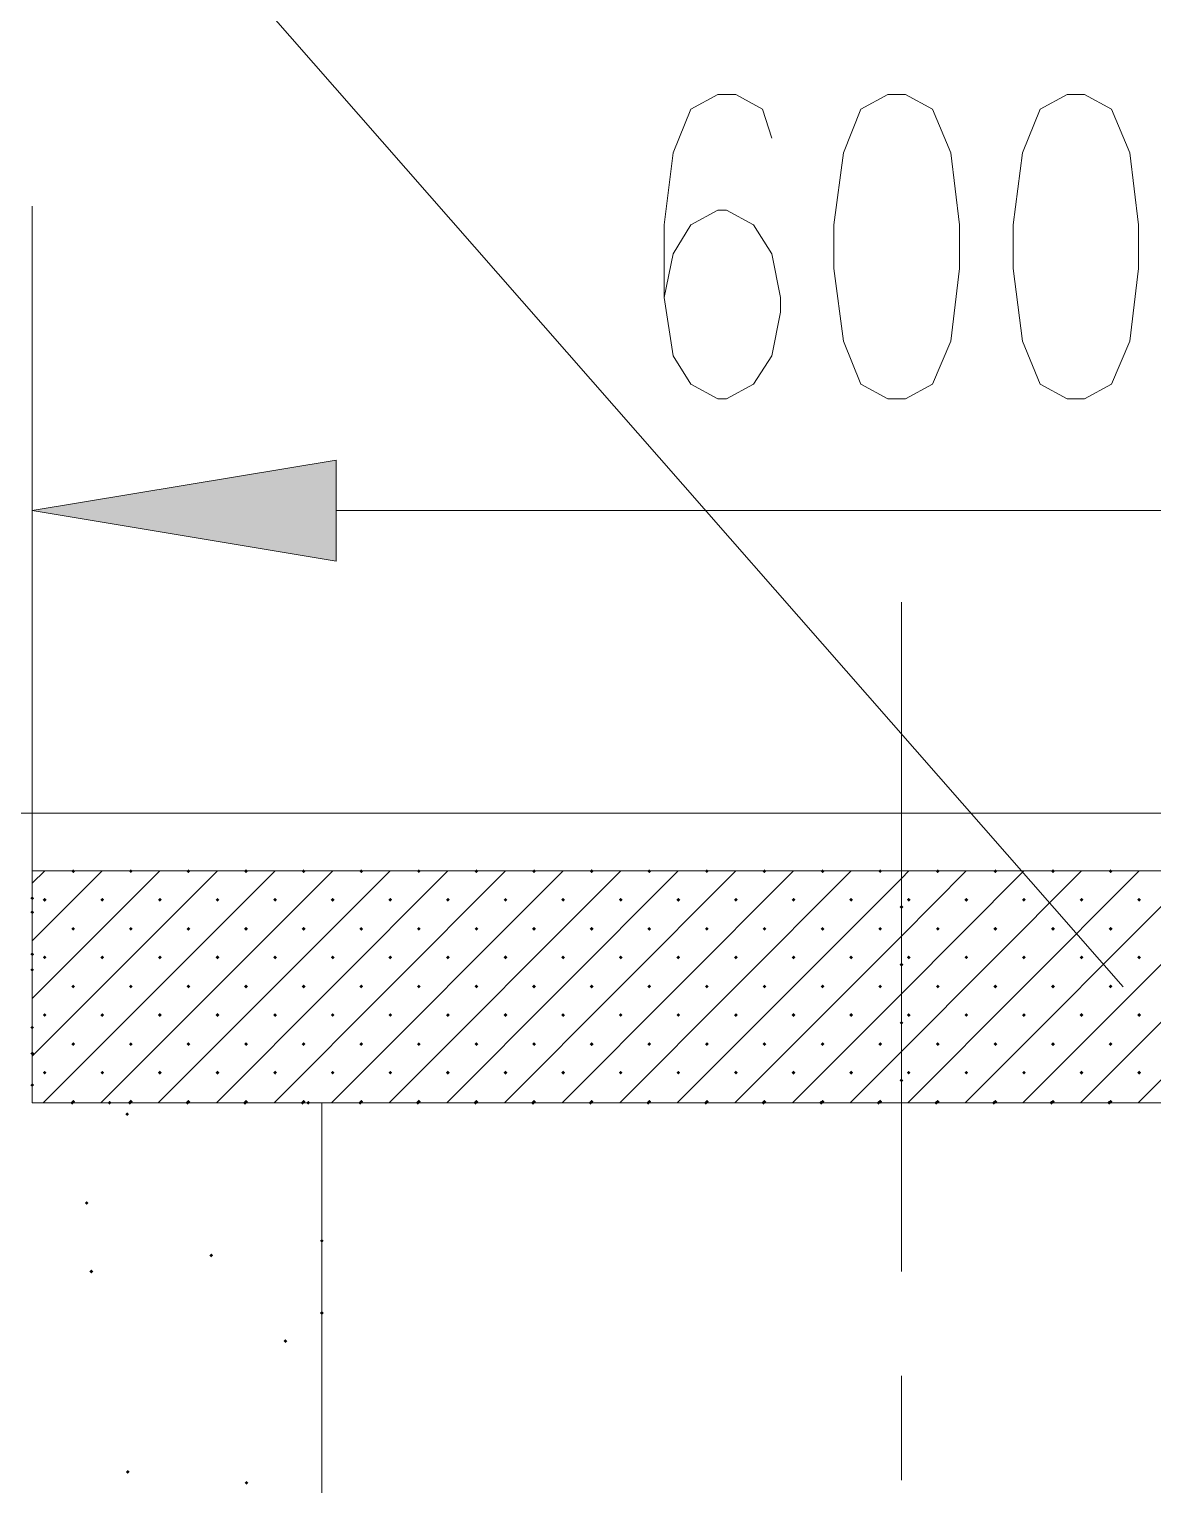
# Model space of a CAD drawing. Header units: millimetres. Extents: x 0 to 414, y 0 to 292.
# Drawn here: x 300.18 to 307.82, y 127.97 to 137.86 of the extents above; entities that cross this region are included whole.
import ezdxf

# ---------------------------------------------------------------- set-up
doc = ezdxf.new("R2010")
doc.units = ezdxf.units.MM

msp = doc.modelspace()

# ---------------------------------------------------------------- hatches: boundary and pattern name
h = msp.add_hatch(color=0)
h.dxf.hatch_style = 2
h.paths.add_polyline_path([(302.267056, 134.933972), (300.199778, 134.591778), (302.267056, 134.246056)])
h = msp.add_hatch(color=0)
h.dxf.hatch_style = 2
h.paths.add_polyline_path([(300.478472, 132.126919), (300.465419, 132.139972), (300.478472, 132.153025), (300.491525, 132.139972)])
h = msp.add_hatch(color=0)
h.dxf.hatch_style = 2
h.paths.add_polyline_path([(300.870056, 132.126919), (300.857003, 132.139972), (300.870056, 132.153025), (300.883108, 132.139972)])
h = msp.add_hatch(color=0)
h.dxf.hatch_style = 2
h.paths.add_polyline_path([(301.261639, 132.126919), (301.248586, 132.139972), (301.261639, 132.153025), (301.274692, 132.139972)])
h = msp.add_hatch(color=0)
h.dxf.hatch_style = 2
h.paths.add_polyline_path([(301.653222, 132.126919), (301.640169, 132.139972), (301.653222, 132.153025), (301.666275, 132.139972)])
h = msp.add_hatch(color=0)
h.dxf.hatch_style = 2
h.paths.add_polyline_path([(302.044806, 132.126919), (302.031753, 132.139972), (302.044806, 132.153025), (302.057858, 132.139972)])
h = msp.add_hatch(color=0)
h.dxf.hatch_style = 2
h.paths.add_polyline_path([(302.436389, 132.126919), (302.423336, 132.139972), (302.436389, 132.153025), (302.449442, 132.139972)])
h = msp.add_hatch(color=0)
h.dxf.hatch_style = 2
h.paths.add_polyline_path([(302.827972, 132.126919), (302.814919, 132.139972), (302.827972, 132.153025), (302.841025, 132.139972)])
h = msp.add_hatch(color=0)
h.dxf.hatch_style = 2
h.paths.add_polyline_path([(303.219556, 132.126919), (303.206503, 132.139972), (303.219556, 132.153025), (303.232608, 132.139972)])
h = msp.add_hatch(color=0)
h.dxf.hatch_style = 2
h.paths.add_polyline_path([(303.611139, 132.126919), (303.598086, 132.139972), (303.611139, 132.153025), (303.624192, 132.139972)])
h = msp.add_hatch(color=0)
h.dxf.hatch_style = 2
h.paths.add_polyline_path([(304.002722, 132.126919), (303.989669, 132.139972), (304.002722, 132.153025), (304.015775, 132.139972)])
h = msp.add_hatch(color=0)
h.dxf.hatch_style = 2
h.paths.add_polyline_path([(304.394306, 132.126919), (304.381253, 132.139972), (304.394306, 132.153025), (304.407358, 132.139972)])
h = msp.add_hatch(color=0)
h.dxf.hatch_style = 2
h.paths.add_polyline_path([(304.785889, 132.126919), (304.772836, 132.139972), (304.785889, 132.153025), (304.798942, 132.139972)])
h = msp.add_hatch(color=0)
h.dxf.hatch_style = 2
h.paths.add_polyline_path([(305.177472, 132.126919), (305.164419, 132.139972), (305.177472, 132.153025), (305.190525, 132.139972)])
h = msp.add_hatch(color=0)
h.dxf.hatch_style = 2
h.paths.add_polyline_path([(305.572583, 132.126919), (305.559531, 132.139972), (305.572583, 132.153025), (305.585636, 132.139972)])
h = msp.add_hatch(color=0)
h.dxf.hatch_style = 2
h.paths.add_polyline_path([(305.964167, 132.126919), (305.951114, 132.139972), (305.964167, 132.153025), (305.977219, 132.139972)])
h = msp.add_hatch(color=0)
h.dxf.hatch_style = 2
h.paths.add_polyline_path([(306.35575, 132.126919), (306.342697, 132.139972), (306.35575, 132.153025), (306.368803, 132.139972)])
h = msp.add_hatch(color=0)
h.dxf.hatch_style = 2
h.paths.add_polyline_path([(306.747333, 132.126919), (306.734281, 132.139972), (306.747333, 132.153025), (306.760386, 132.139972)])
h = msp.add_hatch(color=0)
h.dxf.hatch_style = 2
h.paths.add_polyline_path([(307.138917, 132.126919), (307.125864, 132.139972), (307.138917, 132.153025), (307.151969, 132.139972)])
h = msp.add_hatch(color=0)
h.dxf.hatch_style = 2
h.paths.add_polyline_path([(307.5305, 132.126919), (307.517447, 132.139972), (307.5305, 132.153025), (307.543553, 132.139972)])
h = msp.add_hatch(color=0)
h.dxf.hatch_style = 2
h.paths.add_polyline_path([(300.199778, 131.943475), (300.186725, 131.956528), (300.199778, 131.969581), (300.212831, 131.956528)])
h = msp.add_hatch(color=0)
h.dxf.hatch_style = 2
h.paths.add_polyline_path([(300.199778, 131.943475), (300.186725, 131.956528), (300.199778, 131.969581), (300.212831, 131.956528)])
h = msp.add_hatch(color=0)
h.dxf.hatch_style = 2
h.paths.add_polyline_path([(300.284444, 131.932892), (300.271392, 131.945944), (300.284444, 131.958997), (300.297497, 131.945944)])
h = msp.add_hatch(color=0)
h.dxf.hatch_style = 2
h.paths.add_polyline_path([(300.676028, 131.932892), (300.662975, 131.945944), (300.676028, 131.958997), (300.689081, 131.945944)])
h = msp.add_hatch(color=0)
h.dxf.hatch_style = 2
h.paths.add_polyline_path([(301.067611, 131.932892), (301.054558, 131.945944), (301.067611, 131.958997), (301.080664, 131.945944)])
h = msp.add_hatch(color=0)
h.dxf.hatch_style = 2
h.paths.add_polyline_path([(301.459194, 131.932892), (301.446142, 131.945944), (301.459194, 131.958997), (301.472247, 131.945944)])
h = msp.add_hatch(color=0)
h.dxf.hatch_style = 2
h.paths.add_polyline_path([(301.850778, 131.932892), (301.837725, 131.945944), (301.850778, 131.958997), (301.863831, 131.945944)])
h = msp.add_hatch(color=0)
h.dxf.hatch_style = 2
h.paths.add_polyline_path([(302.242361, 131.932892), (302.229308, 131.945944), (302.242361, 131.958997), (302.255414, 131.945944)])
h = msp.add_hatch(color=0)
h.dxf.hatch_style = 2
h.paths.add_polyline_path([(302.633944, 131.932892), (302.620892, 131.945944), (302.633944, 131.958997), (302.646997, 131.945944)])
h = msp.add_hatch(color=0)
h.dxf.hatch_style = 2
h.paths.add_polyline_path([(303.025528, 131.932892), (303.012475, 131.945944), (303.025528, 131.958997), (303.038581, 131.945944)])
h = msp.add_hatch(color=0)
h.dxf.hatch_style = 2
h.paths.add_polyline_path([(303.417111, 131.932892), (303.404058, 131.945944), (303.417111, 131.958997), (303.430164, 131.945944)])
h = msp.add_hatch(color=0)
h.dxf.hatch_style = 2
h.paths.add_polyline_path([(303.808694, 131.932892), (303.795642, 131.945944), (303.808694, 131.958997), (303.821747, 131.945944)])
h = msp.add_hatch(color=0)
h.dxf.hatch_style = 2
h.paths.add_polyline_path([(304.200278, 131.932892), (304.187225, 131.945944), (304.200278, 131.958997), (304.213331, 131.945944)])
h = msp.add_hatch(color=0)
h.dxf.hatch_style = 2
h.paths.add_polyline_path([(304.591861, 131.932892), (304.578808, 131.945944), (304.591861, 131.958997), (304.604914, 131.945944)])
h = msp.add_hatch(color=0)
h.dxf.hatch_style = 2
h.paths.add_polyline_path([(304.983444, 131.932892), (304.970392, 131.945944), (304.983444, 131.958997), (304.996497, 131.945944)])
h = msp.add_hatch(color=0)
h.dxf.hatch_style = 2
h.paths.add_polyline_path([(305.375028, 131.932892), (305.361975, 131.945944), (305.375028, 131.958997), (305.388081, 131.945944)])
h = msp.add_hatch(color=0)
h.dxf.hatch_style = 2
h.paths.add_polyline_path([(305.766611, 131.932892), (305.753558, 131.945944), (305.766611, 131.958997), (305.779664, 131.945944)])
h = msp.add_hatch(color=0)
h.dxf.hatch_style = 2
h.paths.add_polyline_path([(306.158194, 131.932892), (306.145142, 131.945944), (306.158194, 131.958997), (306.171247, 131.945944)])
h = msp.add_hatch(color=0)
h.dxf.hatch_style = 2
h.paths.add_polyline_path([(306.549778, 131.932892), (306.536725, 131.945944), (306.549778, 131.958997), (306.562831, 131.945944)])
h = msp.add_hatch(color=0)
h.dxf.hatch_style = 2
h.paths.add_polyline_path([(306.941361, 131.932892), (306.928308, 131.945944), (306.941361, 131.958997), (306.954414, 131.945944)])
h = msp.add_hatch(color=0)
h.dxf.hatch_style = 2
h.paths.add_polyline_path([(307.332944, 131.932892), (307.319892, 131.945944), (307.332944, 131.958997), (307.345997, 131.945944)])
h = msp.add_hatch(color=0)
h.dxf.hatch_style = 2
h.paths.add_polyline_path([(307.724528, 131.932892), (307.711475, 131.945944), (307.724528, 131.958997), (307.737581, 131.945944)])
h = msp.add_hatch(color=0)
h.dxf.hatch_style = 2
h.paths.add_polyline_path([(300.199778, 131.848225), (300.186725, 131.861278), (300.199778, 131.874331), (300.212831, 131.861278)])
h = msp.add_hatch(color=0)
h.dxf.hatch_style = 2
h.paths.add_polyline_path([(306.108806, 131.883503), (306.095753, 131.896556), (306.108806, 131.909608), (306.121858, 131.896556)])
h = msp.add_hatch(color=0)
h.dxf.hatch_style = 2
h.paths.add_polyline_path([(300.478472, 131.735336), (300.465419, 131.748389), (300.478472, 131.761442), (300.491525, 131.748389)])
h = msp.add_hatch(color=0)
h.dxf.hatch_style = 2
h.paths.add_polyline_path([(300.870056, 131.735336), (300.857003, 131.748389), (300.870056, 131.761442), (300.883108, 131.748389)])
h = msp.add_hatch(color=0)
h.dxf.hatch_style = 2
h.paths.add_polyline_path([(301.261639, 131.735336), (301.248586, 131.748389), (301.261639, 131.761442), (301.274692, 131.748389)])
h = msp.add_hatch(color=0)
h.dxf.hatch_style = 2
h.paths.add_polyline_path([(301.653222, 131.735336), (301.640169, 131.748389), (301.653222, 131.761442), (301.666275, 131.748389)])
h = msp.add_hatch(color=0)
h.dxf.hatch_style = 2
h.paths.add_polyline_path([(302.044806, 131.735336), (302.031753, 131.748389), (302.044806, 131.761442), (302.057858, 131.748389)])
h = msp.add_hatch(color=0)
h.dxf.hatch_style = 2
h.paths.add_polyline_path([(302.436389, 131.735336), (302.423336, 131.748389), (302.436389, 131.761442), (302.449442, 131.748389)])
h = msp.add_hatch(color=0)
h.dxf.hatch_style = 2
h.paths.add_polyline_path([(302.827972, 131.735336), (302.814919, 131.748389), (302.827972, 131.761442), (302.841025, 131.748389)])
h = msp.add_hatch(color=0)
h.dxf.hatch_style = 2
h.paths.add_polyline_path([(303.219556, 131.735336), (303.206503, 131.748389), (303.219556, 131.761442), (303.232608, 131.748389)])
h = msp.add_hatch(color=0)
h.dxf.hatch_style = 2
h.paths.add_polyline_path([(303.611139, 131.735336), (303.598086, 131.748389), (303.611139, 131.761442), (303.624192, 131.748389)])
h = msp.add_hatch(color=0)
h.dxf.hatch_style = 2
h.paths.add_polyline_path([(304.002722, 131.735336), (303.989669, 131.748389), (304.002722, 131.761442), (304.015775, 131.748389)])
h = msp.add_hatch(color=0)
h.dxf.hatch_style = 2
h.paths.add_polyline_path([(304.394306, 131.735336), (304.381253, 131.748389), (304.394306, 131.761442), (304.407358, 131.748389)])
h = msp.add_hatch(color=0)
h.dxf.hatch_style = 2
h.paths.add_polyline_path([(304.785889, 131.735336), (304.772836, 131.748389), (304.785889, 131.761442), (304.798942, 131.748389)])
h = msp.add_hatch(color=0)
h.dxf.hatch_style = 2
h.paths.add_polyline_path([(305.177472, 131.735336), (305.164419, 131.748389), (305.177472, 131.761442), (305.190525, 131.748389)])
h = msp.add_hatch(color=0)
h.dxf.hatch_style = 2
h.paths.add_polyline_path([(305.572583, 131.735336), (305.559531, 131.748389), (305.572583, 131.761442), (305.585636, 131.748389)])
h = msp.add_hatch(color=0)
h.dxf.hatch_style = 2
h.paths.add_polyline_path([(305.964167, 131.735336), (305.951114, 131.748389), (305.964167, 131.761442), (305.977219, 131.748389)])
h = msp.add_hatch(color=0)
h.dxf.hatch_style = 2
h.paths.add_polyline_path([(306.35575, 131.735336), (306.342697, 131.748389), (306.35575, 131.761442), (306.368803, 131.748389)])
h = msp.add_hatch(color=0)
h.dxf.hatch_style = 2
h.paths.add_polyline_path([(306.747333, 131.735336), (306.734281, 131.748389), (306.747333, 131.761442), (306.760386, 131.748389)])
h = msp.add_hatch(color=0)
h.dxf.hatch_style = 2
h.paths.add_polyline_path([(307.138917, 131.735336), (307.125864, 131.748389), (307.138917, 131.761442), (307.151969, 131.748389)])
h = msp.add_hatch(color=0)
h.dxf.hatch_style = 2
h.paths.add_polyline_path([(307.5305, 131.735336), (307.517447, 131.748389), (307.5305, 131.761442), (307.543553, 131.748389)])
h = msp.add_hatch(color=0)
h.dxf.hatch_style = 2
h.paths.add_polyline_path([(300.199778, 131.562475), (300.186725, 131.575528), (300.199778, 131.588581), (300.212831, 131.575528)])
h = msp.add_hatch(color=0)
h.dxf.hatch_style = 2
h.paths.add_polyline_path([(300.284444, 131.541308), (300.271392, 131.554361), (300.284444, 131.567414), (300.297497, 131.554361)])
h = msp.add_hatch(color=0)
h.dxf.hatch_style = 2
h.paths.add_polyline_path([(300.676028, 131.541308), (300.662975, 131.554361), (300.676028, 131.567414), (300.689081, 131.554361)])
h = msp.add_hatch(color=0)
h.dxf.hatch_style = 2
h.paths.add_polyline_path([(301.067611, 131.541308), (301.054558, 131.554361), (301.067611, 131.567414), (301.080664, 131.554361)])
h = msp.add_hatch(color=0)
h.dxf.hatch_style = 2
h.paths.add_polyline_path([(301.459194, 131.541308), (301.446142, 131.554361), (301.459194, 131.567414), (301.472247, 131.554361)])
h = msp.add_hatch(color=0)
h.dxf.hatch_style = 2
h.paths.add_polyline_path([(301.850778, 131.541308), (301.837725, 131.554361), (301.850778, 131.567414), (301.863831, 131.554361)])
h = msp.add_hatch(color=0)
h.dxf.hatch_style = 2
h.paths.add_polyline_path([(302.242361, 131.541308), (302.229308, 131.554361), (302.242361, 131.567414), (302.255414, 131.554361)])
h = msp.add_hatch(color=0)
h.dxf.hatch_style = 2
h.paths.add_polyline_path([(302.633944, 131.541308), (302.620892, 131.554361), (302.633944, 131.567414), (302.646997, 131.554361)])
h = msp.add_hatch(color=0)
h.dxf.hatch_style = 2
h.paths.add_polyline_path([(303.025528, 131.541308), (303.012475, 131.554361), (303.025528, 131.567414), (303.038581, 131.554361)])
h = msp.add_hatch(color=0)
h.dxf.hatch_style = 2
h.paths.add_polyline_path([(303.417111, 131.541308), (303.404058, 131.554361), (303.417111, 131.567414), (303.430164, 131.554361)])
h = msp.add_hatch(color=0)
h.dxf.hatch_style = 2
h.paths.add_polyline_path([(303.808694, 131.541308), (303.795642, 131.554361), (303.808694, 131.567414), (303.821747, 131.554361)])
h = msp.add_hatch(color=0)
h.dxf.hatch_style = 2
h.paths.add_polyline_path([(304.200278, 131.541308), (304.187225, 131.554361), (304.200278, 131.567414), (304.213331, 131.554361)])
h = msp.add_hatch(color=0)
h.dxf.hatch_style = 2
h.paths.add_polyline_path([(304.591861, 131.541308), (304.578808, 131.554361), (304.591861, 131.567414), (304.604914, 131.554361)])
h = msp.add_hatch(color=0)
h.dxf.hatch_style = 2
h.paths.add_polyline_path([(304.983444, 131.541308), (304.970392, 131.554361), (304.983444, 131.567414), (304.996497, 131.554361)])
h = msp.add_hatch(color=0)
h.dxf.hatch_style = 2
h.paths.add_polyline_path([(305.375028, 131.541308), (305.361975, 131.554361), (305.375028, 131.567414), (305.388081, 131.554361)])
h = msp.add_hatch(color=0)
h.dxf.hatch_style = 2
h.paths.add_polyline_path([(305.766611, 131.541308), (305.753558, 131.554361), (305.766611, 131.567414), (305.779664, 131.554361)])
h = msp.add_hatch(color=0)
h.dxf.hatch_style = 2
h.paths.add_polyline_path([(306.158194, 131.541308), (306.145142, 131.554361), (306.158194, 131.567414), (306.171247, 131.554361)])
h = msp.add_hatch(color=0)
h.dxf.hatch_style = 2
h.paths.add_polyline_path([(306.549778, 131.541308), (306.536725, 131.554361), (306.549778, 131.567414), (306.562831, 131.554361)])
h = msp.add_hatch(color=0)
h.dxf.hatch_style = 2
h.paths.add_polyline_path([(306.941361, 131.541308), (306.928308, 131.554361), (306.941361, 131.567414), (306.954414, 131.554361)])
h = msp.add_hatch(color=0)
h.dxf.hatch_style = 2
h.paths.add_polyline_path([(307.332944, 131.541308), (307.319892, 131.554361), (307.332944, 131.567414), (307.345997, 131.554361)])
h = msp.add_hatch(color=0)
h.dxf.hatch_style = 2
h.paths.add_polyline_path([(307.724528, 131.541308), (307.711475, 131.554361), (307.724528, 131.567414), (307.737581, 131.554361)])
h = msp.add_hatch(color=0)
h.dxf.hatch_style = 2
h.paths.add_polyline_path([(300.199778, 131.456642), (300.186725, 131.469694), (300.199778, 131.482747), (300.212831, 131.469694)])
h = msp.add_hatch(color=0)
h.dxf.hatch_style = 2
h.paths.add_polyline_path([(306.108806, 131.491919), (306.095753, 131.504972), (306.108806, 131.518025), (306.121858, 131.504972)])
h = msp.add_hatch(color=0)
h.dxf.hatch_style = 2
h.paths.add_polyline_path([(300.478472, 131.343753), (300.465419, 131.356806), (300.478472, 131.369858), (300.491525, 131.356806)])
h = msp.add_hatch(color=0)
h.dxf.hatch_style = 2
h.paths.add_polyline_path([(300.870056, 131.343753), (300.857003, 131.356806), (300.870056, 131.369858), (300.883108, 131.356806)])
h = msp.add_hatch(color=0)
h.dxf.hatch_style = 2
h.paths.add_polyline_path([(301.261639, 131.343753), (301.248586, 131.356806), (301.261639, 131.369858), (301.274692, 131.356806)])
h = msp.add_hatch(color=0)
h.dxf.hatch_style = 2
h.paths.add_polyline_path([(301.653222, 131.343753), (301.640169, 131.356806), (301.653222, 131.369858), (301.666275, 131.356806)])
h = msp.add_hatch(color=0)
h.dxf.hatch_style = 2
h.paths.add_polyline_path([(302.044806, 131.343753), (302.031753, 131.356806), (302.044806, 131.369858), (302.057858, 131.356806)])
h = msp.add_hatch(color=0)
h.dxf.hatch_style = 2
h.paths.add_polyline_path([(302.436389, 131.343753), (302.423336, 131.356806), (302.436389, 131.369858), (302.449442, 131.356806)])
h = msp.add_hatch(color=0)
h.dxf.hatch_style = 2
h.paths.add_polyline_path([(302.827972, 131.343753), (302.814919, 131.356806), (302.827972, 131.369858), (302.841025, 131.356806)])
h = msp.add_hatch(color=0)
h.dxf.hatch_style = 2
h.paths.add_polyline_path([(303.219556, 131.343753), (303.206503, 131.356806), (303.219556, 131.369858), (303.232608, 131.356806)])
h = msp.add_hatch(color=0)
h.dxf.hatch_style = 2
h.paths.add_polyline_path([(303.611139, 131.343753), (303.598086, 131.356806), (303.611139, 131.369858), (303.624192, 131.356806)])
h = msp.add_hatch(color=0)
h.dxf.hatch_style = 2
h.paths.add_polyline_path([(304.002722, 131.343753), (303.989669, 131.356806), (304.002722, 131.369858), (304.015775, 131.356806)])
h = msp.add_hatch(color=0)
h.dxf.hatch_style = 2
h.paths.add_polyline_path([(304.394306, 131.343753), (304.381253, 131.356806), (304.394306, 131.369858), (304.407358, 131.356806)])
h = msp.add_hatch(color=0)
h.dxf.hatch_style = 2
h.paths.add_polyline_path([(304.785889, 131.343753), (304.772836, 131.356806), (304.785889, 131.369858), (304.798942, 131.356806)])
h = msp.add_hatch(color=0)
h.dxf.hatch_style = 2
h.paths.add_polyline_path([(305.177472, 131.343753), (305.164419, 131.356806), (305.177472, 131.369858), (305.190525, 131.356806)])
h = msp.add_hatch(color=0)
h.dxf.hatch_style = 2
h.paths.add_polyline_path([(305.572583, 131.343753), (305.559531, 131.356806), (305.572583, 131.369858), (305.585636, 131.356806)])
h = msp.add_hatch(color=0)
h.dxf.hatch_style = 2
h.paths.add_polyline_path([(305.964167, 131.343753), (305.951114, 131.356806), (305.964167, 131.369858), (305.977219, 131.356806)])
h = msp.add_hatch(color=0)
h.dxf.hatch_style = 2
h.paths.add_polyline_path([(306.35575, 131.343753), (306.342697, 131.356806), (306.35575, 131.369858), (306.368803, 131.356806)])
h = msp.add_hatch(color=0)
h.dxf.hatch_style = 2
h.paths.add_polyline_path([(306.747333, 131.343753), (306.734281, 131.356806), (306.747333, 131.369858), (306.760386, 131.356806)])
h = msp.add_hatch(color=0)
h.dxf.hatch_style = 2
h.paths.add_polyline_path([(307.138917, 131.343753), (307.125864, 131.356806), (307.138917, 131.369858), (307.151969, 131.356806)])
h = msp.add_hatch(color=0)
h.dxf.hatch_style = 2
h.paths.add_polyline_path([(307.5305, 131.343753), (307.517447, 131.356806), (307.5305, 131.369858), (307.543553, 131.356806)])
h = msp.add_hatch(color=0)
h.dxf.hatch_style = 2
h.paths.add_polyline_path([(300.284444, 131.149725), (300.271392, 131.162778), (300.284444, 131.175831), (300.297497, 131.162778)])
h = msp.add_hatch(color=0)
h.dxf.hatch_style = 2
h.paths.add_polyline_path([(300.676028, 131.149725), (300.662975, 131.162778), (300.676028, 131.175831), (300.689081, 131.162778)])
h = msp.add_hatch(color=0)
h.dxf.hatch_style = 2
h.paths.add_polyline_path([(301.067611, 131.149725), (301.054558, 131.162778), (301.067611, 131.175831), (301.080664, 131.162778)])
h = msp.add_hatch(color=0)
h.dxf.hatch_style = 2
h.paths.add_polyline_path([(301.459194, 131.149725), (301.446142, 131.162778), (301.459194, 131.175831), (301.472247, 131.162778)])
h = msp.add_hatch(color=0)
h.dxf.hatch_style = 2
h.paths.add_polyline_path([(301.850778, 131.149725), (301.837725, 131.162778), (301.850778, 131.175831), (301.863831, 131.162778)])
h = msp.add_hatch(color=0)
h.dxf.hatch_style = 2
h.paths.add_polyline_path([(302.242361, 131.149725), (302.229308, 131.162778), (302.242361, 131.175831), (302.255414, 131.162778)])
h = msp.add_hatch(color=0)
h.dxf.hatch_style = 2
h.paths.add_polyline_path([(302.633944, 131.149725), (302.620892, 131.162778), (302.633944, 131.175831), (302.646997, 131.162778)])
h = msp.add_hatch(color=0)
h.dxf.hatch_style = 2
h.paths.add_polyline_path([(303.025528, 131.149725), (303.012475, 131.162778), (303.025528, 131.175831), (303.038581, 131.162778)])
h = msp.add_hatch(color=0)
h.dxf.hatch_style = 2
h.paths.add_polyline_path([(303.417111, 131.149725), (303.404058, 131.162778), (303.417111, 131.175831), (303.430164, 131.162778)])
h = msp.add_hatch(color=0)
h.dxf.hatch_style = 2
h.paths.add_polyline_path([(303.808694, 131.149725), (303.795642, 131.162778), (303.808694, 131.175831), (303.821747, 131.162778)])
h = msp.add_hatch(color=0)
h.dxf.hatch_style = 2
h.paths.add_polyline_path([(304.200278, 131.149725), (304.187225, 131.162778), (304.200278, 131.175831), (304.213331, 131.162778)])
h = msp.add_hatch(color=0)
h.dxf.hatch_style = 2
h.paths.add_polyline_path([(304.591861, 131.149725), (304.578808, 131.162778), (304.591861, 131.175831), (304.604914, 131.162778)])
h = msp.add_hatch(color=0)
h.dxf.hatch_style = 2
h.paths.add_polyline_path([(304.983444, 131.149725), (304.970392, 131.162778), (304.983444, 131.175831), (304.996497, 131.162778)])
h = msp.add_hatch(color=0)
h.dxf.hatch_style = 2
h.paths.add_polyline_path([(305.375028, 131.149725), (305.361975, 131.162778), (305.375028, 131.175831), (305.388081, 131.162778)])
h = msp.add_hatch(color=0)
h.dxf.hatch_style = 2
h.paths.add_polyline_path([(305.766611, 131.149725), (305.753558, 131.162778), (305.766611, 131.175831), (305.779664, 131.162778)])
h = msp.add_hatch(color=0)
h.dxf.hatch_style = 2
h.paths.add_polyline_path([(306.158194, 131.149725), (306.145142, 131.162778), (306.158194, 131.175831), (306.171247, 131.162778)])
h = msp.add_hatch(color=0)
h.dxf.hatch_style = 2
h.paths.add_polyline_path([(306.549778, 131.149725), (306.536725, 131.162778), (306.549778, 131.175831), (306.562831, 131.162778)])
h = msp.add_hatch(color=0)
h.dxf.hatch_style = 2
h.paths.add_polyline_path([(306.941361, 131.149725), (306.928308, 131.162778), (306.941361, 131.175831), (306.954414, 131.162778)])
h = msp.add_hatch(color=0)
h.dxf.hatch_style = 2
h.paths.add_polyline_path([(307.332944, 131.149725), (307.319892, 131.162778), (307.332944, 131.175831), (307.345997, 131.162778)])
h = msp.add_hatch(color=0)
h.dxf.hatch_style = 2
h.paths.add_polyline_path([(307.724528, 131.149725), (307.711475, 131.162778), (307.724528, 131.175831), (307.737581, 131.162778)])
h = msp.add_hatch(color=0)
h.dxf.hatch_style = 2
h.paths.add_polyline_path([(300.199778, 131.065058), (300.186725, 131.078111), (300.199778, 131.091164), (300.212831, 131.078111)])
h = msp.add_hatch(color=0)
h.dxf.hatch_style = 2
h.paths.add_polyline_path([(306.108806, 131.096808), (306.095753, 131.109861), (306.108806, 131.122914), (306.121858, 131.109861)])
h = msp.add_hatch(color=0)
h.dxf.hatch_style = 2
h.paths.add_polyline_path([(300.478472, 130.952169), (300.465419, 130.965222), (300.478472, 130.978275), (300.491525, 130.965222)])
h = msp.add_hatch(color=0)
h.dxf.hatch_style = 2
h.paths.add_polyline_path([(300.870056, 130.952169), (300.857003, 130.965222), (300.870056, 130.978275), (300.883108, 130.965222)])
h = msp.add_hatch(color=0)
h.dxf.hatch_style = 2
h.paths.add_polyline_path([(301.261639, 130.952169), (301.248586, 130.965222), (301.261639, 130.978275), (301.274692, 130.965222)])
h = msp.add_hatch(color=0)
h.dxf.hatch_style = 2
h.paths.add_polyline_path([(301.653222, 130.952169), (301.640169, 130.965222), (301.653222, 130.978275), (301.666275, 130.965222)])
h = msp.add_hatch(color=0)
h.dxf.hatch_style = 2
h.paths.add_polyline_path([(302.044806, 130.952169), (302.031753, 130.965222), (302.044806, 130.978275), (302.057858, 130.965222)])
h = msp.add_hatch(color=0)
h.dxf.hatch_style = 2
h.paths.add_polyline_path([(302.436389, 130.952169), (302.423336, 130.965222), (302.436389, 130.978275), (302.449442, 130.965222)])
h = msp.add_hatch(color=0)
h.dxf.hatch_style = 2
h.paths.add_polyline_path([(302.827972, 130.952169), (302.814919, 130.965222), (302.827972, 130.978275), (302.841025, 130.965222)])
h = msp.add_hatch(color=0)
h.dxf.hatch_style = 2
h.paths.add_polyline_path([(303.219556, 130.952169), (303.206503, 130.965222), (303.219556, 130.978275), (303.232608, 130.965222)])
h = msp.add_hatch(color=0)
h.dxf.hatch_style = 2
h.paths.add_polyline_path([(303.611139, 130.952169), (303.598086, 130.965222), (303.611139, 130.978275), (303.624192, 130.965222)])
h = msp.add_hatch(color=0)
h.dxf.hatch_style = 2
h.paths.add_polyline_path([(304.002722, 130.952169), (303.989669, 130.965222), (304.002722, 130.978275), (304.015775, 130.965222)])
h = msp.add_hatch(color=0)
h.dxf.hatch_style = 2
h.paths.add_polyline_path([(304.394306, 130.952169), (304.381253, 130.965222), (304.394306, 130.978275), (304.407358, 130.965222)])
h = msp.add_hatch(color=0)
h.dxf.hatch_style = 2
h.paths.add_polyline_path([(304.785889, 130.952169), (304.772836, 130.965222), (304.785889, 130.978275), (304.798942, 130.965222)])
h = msp.add_hatch(color=0)
h.dxf.hatch_style = 2
h.paths.add_polyline_path([(305.177472, 130.952169), (305.164419, 130.965222), (305.177472, 130.978275), (305.190525, 130.965222)])
h = msp.add_hatch(color=0)
h.dxf.hatch_style = 2
h.paths.add_polyline_path([(305.572583, 130.952169), (305.559531, 130.965222), (305.572583, 130.978275), (305.585636, 130.965222)])
h = msp.add_hatch(color=0)
h.dxf.hatch_style = 2
h.paths.add_polyline_path([(305.964167, 130.952169), (305.951114, 130.965222), (305.964167, 130.978275), (305.977219, 130.965222)])
h = msp.add_hatch(color=0)
h.dxf.hatch_style = 2
h.paths.add_polyline_path([(306.35575, 130.952169), (306.342697, 130.965222), (306.35575, 130.978275), (306.368803, 130.965222)])
h = msp.add_hatch(color=0)
h.dxf.hatch_style = 2
h.paths.add_polyline_path([(306.747333, 130.952169), (306.734281, 130.965222), (306.747333, 130.978275), (306.760386, 130.965222)])
h = msp.add_hatch(color=0)
h.dxf.hatch_style = 2
h.paths.add_polyline_path([(307.138917, 130.952169), (307.125864, 130.965222), (307.138917, 130.978275), (307.151969, 130.965222)])
h = msp.add_hatch(color=0)
h.dxf.hatch_style = 2
h.paths.add_polyline_path([(307.5305, 130.952169), (307.517447, 130.965222), (307.5305, 130.978275), (307.543553, 130.965222)])
h = msp.add_hatch(color=0)
h.dxf.hatch_style = 2
h.paths.add_polyline_path([(300.199778, 130.888669), (300.186725, 130.901722), (300.199778, 130.914775), (300.212831, 130.901722)])
h = msp.add_hatch(color=0)
h.dxf.hatch_style = 2
h.paths.add_polyline_path([(300.284444, 130.758142), (300.271392, 130.771194), (300.284444, 130.784247), (300.297497, 130.771194)])
h = msp.add_hatch(color=0)
h.dxf.hatch_style = 2
h.paths.add_polyline_path([(300.676028, 130.758142), (300.662975, 130.771194), (300.676028, 130.784247), (300.689081, 130.771194)])
h = msp.add_hatch(color=0)
h.dxf.hatch_style = 2
h.paths.add_polyline_path([(301.067611, 130.758142), (301.054558, 130.771194), (301.067611, 130.784247), (301.080664, 130.771194)])
h = msp.add_hatch(color=0)
h.dxf.hatch_style = 2
h.paths.add_polyline_path([(301.459194, 130.758142), (301.446142, 130.771194), (301.459194, 130.784247), (301.472247, 130.771194)])
h = msp.add_hatch(color=0)
h.dxf.hatch_style = 2
h.paths.add_polyline_path([(301.850778, 130.758142), (301.837725, 130.771194), (301.850778, 130.784247), (301.863831, 130.771194)])
h = msp.add_hatch(color=0)
h.dxf.hatch_style = 2
h.paths.add_polyline_path([(302.242361, 130.758142), (302.229308, 130.771194), (302.242361, 130.784247), (302.255414, 130.771194)])
h = msp.add_hatch(color=0)
h.dxf.hatch_style = 2
h.paths.add_polyline_path([(302.633944, 130.758142), (302.620892, 130.771194), (302.633944, 130.784247), (302.646997, 130.771194)])
h = msp.add_hatch(color=0)
h.dxf.hatch_style = 2
h.paths.add_polyline_path([(303.025528, 130.758142), (303.012475, 130.771194), (303.025528, 130.784247), (303.038581, 130.771194)])
h = msp.add_hatch(color=0)
h.dxf.hatch_style = 2
h.paths.add_polyline_path([(303.417111, 130.758142), (303.404058, 130.771194), (303.417111, 130.784247), (303.430164, 130.771194)])
h = msp.add_hatch(color=0)
h.dxf.hatch_style = 2
h.paths.add_polyline_path([(303.808694, 130.758142), (303.795642, 130.771194), (303.808694, 130.784247), (303.821747, 130.771194)])
h = msp.add_hatch(color=0)
h.dxf.hatch_style = 2
h.paths.add_polyline_path([(304.200278, 130.758142), (304.187225, 130.771194), (304.200278, 130.784247), (304.213331, 130.771194)])
h = msp.add_hatch(color=0)
h.dxf.hatch_style = 2
h.paths.add_polyline_path([(304.591861, 130.758142), (304.578808, 130.771194), (304.591861, 130.784247), (304.604914, 130.771194)])
h = msp.add_hatch(color=0)
h.dxf.hatch_style = 2
h.paths.add_polyline_path([(304.983444, 130.758142), (304.970392, 130.771194), (304.983444, 130.784247), (304.996497, 130.771194)])
h = msp.add_hatch(color=0)
h.dxf.hatch_style = 2
h.paths.add_polyline_path([(305.375028, 130.758142), (305.361975, 130.771194), (305.375028, 130.784247), (305.388081, 130.771194)])
h = msp.add_hatch(color=0)
h.dxf.hatch_style = 2
h.paths.add_polyline_path([(305.766611, 130.758142), (305.753558, 130.771194), (305.766611, 130.784247), (305.779664, 130.771194)])
h = msp.add_hatch(color=0)
h.dxf.hatch_style = 2
h.paths.add_polyline_path([(306.158194, 130.758142), (306.145142, 130.771194), (306.158194, 130.784247), (306.171247, 130.771194)])
h = msp.add_hatch(color=0)
h.dxf.hatch_style = 2
h.paths.add_polyline_path([(306.549778, 130.758142), (306.536725, 130.771194), (306.549778, 130.784247), (306.562831, 130.771194)])
h = msp.add_hatch(color=0)
h.dxf.hatch_style = 2
h.paths.add_polyline_path([(306.941361, 130.758142), (306.928308, 130.771194), (306.941361, 130.784247), (306.954414, 130.771194)])
h = msp.add_hatch(color=0)
h.dxf.hatch_style = 2
h.paths.add_polyline_path([(307.332944, 130.758142), (307.319892, 130.771194), (307.332944, 130.784247), (307.345997, 130.771194)])
h = msp.add_hatch(color=0)
h.dxf.hatch_style = 2
h.paths.add_polyline_path([(307.724528, 130.758142), (307.711475, 130.771194), (307.724528, 130.784247), (307.737581, 130.771194)])
h = msp.add_hatch(color=0)
h.dxf.hatch_style = 2
h.paths.add_polyline_path([(300.199778, 130.673475), (300.186725, 130.686528), (300.199778, 130.699581), (300.212831, 130.686528)])
h = msp.add_hatch(color=0)
h.dxf.hatch_style = 2
h.paths.add_polyline_path([(306.108806, 130.705225), (306.095753, 130.718278), (306.108806, 130.731331), (306.121858, 130.718278)])
h = msp.add_hatch(color=0)
h.dxf.hatch_style = 2
h.paths.add_polyline_path([(300.471417, 130.553531), (300.458364, 130.566583), (300.471417, 130.579636), (300.484469, 130.566583)])
h = msp.add_hatch(color=0)
h.dxf.hatch_style = 2
h.paths.add_polyline_path([(300.478472, 130.560586), (300.465419, 130.573639), (300.478472, 130.586692), (300.491525, 130.573639)])
h = msp.add_hatch(color=0)
h.dxf.hatch_style = 2
h.paths.add_polyline_path([(300.725417, 130.553531), (300.712364, 130.566583), (300.725417, 130.579636), (300.738469, 130.566583)])
h = msp.add_hatch(color=0)
h.dxf.hatch_style = 2
h.paths.add_polyline_path([(300.725417, 130.553531), (300.712364, 130.566583), (300.725417, 130.579636), (300.738469, 130.566583)])
h = msp.add_hatch(color=0)
h.dxf.hatch_style = 2
h.paths.add_polyline_path([(300.863, 130.553531), (300.849947, 130.566583), (300.863, 130.579636), (300.876053, 130.566583)])
h = msp.add_hatch(color=0)
h.dxf.hatch_style = 2
h.paths.add_polyline_path([(300.870056, 130.560586), (300.857003, 130.573639), (300.870056, 130.586692), (300.883108, 130.573639)])
h = msp.add_hatch(color=0)
h.dxf.hatch_style = 2
h.paths.add_polyline_path([(301.254583, 130.553531), (301.241531, 130.566583), (301.254583, 130.579636), (301.267636, 130.566583)])
h = msp.add_hatch(color=0)
h.dxf.hatch_style = 2
h.paths.add_polyline_path([(301.261639, 130.560586), (301.248586, 130.573639), (301.261639, 130.586692), (301.274692, 130.573639)])
h = msp.add_hatch(color=0)
h.dxf.hatch_style = 2
h.paths.add_polyline_path([(301.646167, 130.553531), (301.633114, 130.566583), (301.646167, 130.579636), (301.659219, 130.566583)])
h = msp.add_hatch(color=0)
h.dxf.hatch_style = 2
h.paths.add_polyline_path([(301.653222, 130.560586), (301.640169, 130.573639), (301.653222, 130.586692), (301.666275, 130.573639)])
h = msp.add_hatch(color=0)
h.dxf.hatch_style = 2
h.paths.add_polyline_path([(302.03775, 130.553531), (302.024697, 130.566583), (302.03775, 130.579636), (302.050803, 130.566583)])
h = msp.add_hatch(color=0)
h.dxf.hatch_style = 2
h.paths.add_polyline_path([(302.044806, 130.560586), (302.031753, 130.573639), (302.044806, 130.586692), (302.057858, 130.573639)])
h = msp.add_hatch(color=0)
h.dxf.hatch_style = 2
h.paths.add_polyline_path([(302.076556, 130.553531), (302.063503, 130.566583), (302.076556, 130.579636), (302.089608, 130.566583)])
h = msp.add_hatch(color=0)
h.dxf.hatch_style = 2
h.paths.add_polyline_path([(302.076556, 130.553531), (302.063503, 130.566583), (302.076556, 130.579636), (302.089608, 130.566583)])
h = msp.add_hatch(color=0)
h.dxf.hatch_style = 2
h.paths.add_polyline_path([(302.076556, 130.553531), (302.063503, 130.566583), (302.076556, 130.579636), (302.089608, 130.566583)])
h = msp.add_hatch(color=0)
h.dxf.hatch_style = 2
h.paths.add_polyline_path([(302.429333, 130.553531), (302.416281, 130.566583), (302.429333, 130.579636), (302.442386, 130.566583)])
h = msp.add_hatch(color=0)
h.dxf.hatch_style = 2
h.paths.add_polyline_path([(302.436389, 130.560586), (302.423336, 130.573639), (302.436389, 130.586692), (302.449442, 130.573639)])
h = msp.add_hatch(color=0)
h.dxf.hatch_style = 2
h.paths.add_polyline_path([(302.820917, 130.553531), (302.807864, 130.566583), (302.820917, 130.579636), (302.833969, 130.566583)])
h = msp.add_hatch(color=0)
h.dxf.hatch_style = 2
h.paths.add_polyline_path([(302.827972, 130.560586), (302.814919, 130.573639), (302.827972, 130.586692), (302.841025, 130.573639)])
h = msp.add_hatch(color=0)
h.dxf.hatch_style = 2
h.paths.add_polyline_path([(303.2125, 130.553531), (303.199447, 130.566583), (303.2125, 130.579636), (303.225553, 130.566583)])
h = msp.add_hatch(color=0)
h.dxf.hatch_style = 2
h.paths.add_polyline_path([(303.219556, 130.560586), (303.206503, 130.573639), (303.219556, 130.586692), (303.232608, 130.573639)])
h = msp.add_hatch(color=0)
h.dxf.hatch_style = 2
h.paths.add_polyline_path([(303.604083, 130.553531), (303.591031, 130.566583), (303.604083, 130.579636), (303.617136, 130.566583)])
h = msp.add_hatch(color=0)
h.dxf.hatch_style = 2
h.paths.add_polyline_path([(303.611139, 130.560586), (303.598086, 130.573639), (303.611139, 130.586692), (303.624192, 130.573639)])
h = msp.add_hatch(color=0)
h.dxf.hatch_style = 2
h.paths.add_polyline_path([(303.995667, 130.553531), (303.982614, 130.566583), (303.995667, 130.579636), (304.008719, 130.566583)])
h = msp.add_hatch(color=0)
h.dxf.hatch_style = 2
h.paths.add_polyline_path([(304.002722, 130.560586), (303.989669, 130.573639), (304.002722, 130.586692), (304.015775, 130.573639)])
h = msp.add_hatch(color=0)
h.dxf.hatch_style = 2
h.paths.add_polyline_path([(304.38725, 130.553531), (304.374197, 130.566583), (304.38725, 130.579636), (304.400303, 130.566583)])
h = msp.add_hatch(color=0)
h.dxf.hatch_style = 2
h.paths.add_polyline_path([(304.394306, 130.560586), (304.381253, 130.573639), (304.394306, 130.586692), (304.407358, 130.573639)])
h = msp.add_hatch(color=0)
h.dxf.hatch_style = 2
h.paths.add_polyline_path([(304.778833, 130.553531), (304.765781, 130.566583), (304.778833, 130.579636), (304.791886, 130.566583)])
h = msp.add_hatch(color=0)
h.dxf.hatch_style = 2
h.paths.add_polyline_path([(304.785889, 130.560586), (304.772836, 130.573639), (304.785889, 130.586692), (304.798942, 130.573639)])
h = msp.add_hatch(color=0)
h.dxf.hatch_style = 2
h.paths.add_polyline_path([(305.170417, 130.553531), (305.157364, 130.566583), (305.170417, 130.579636), (305.183469, 130.566583)])
h = msp.add_hatch(color=0)
h.dxf.hatch_style = 2
h.paths.add_polyline_path([(305.177472, 130.560586), (305.164419, 130.573639), (305.177472, 130.586692), (305.190525, 130.573639)])
h = msp.add_hatch(color=0)
h.dxf.hatch_style = 2
h.paths.add_polyline_path([(305.562, 130.553531), (305.548947, 130.566583), (305.562, 130.579636), (305.575053, 130.566583)])
h = msp.add_hatch(color=0)
h.dxf.hatch_style = 2
h.paths.add_polyline_path([(305.572583, 130.560586), (305.559531, 130.573639), (305.572583, 130.586692), (305.585636, 130.573639)])
h = msp.add_hatch(color=0)
h.dxf.hatch_style = 2
h.paths.add_polyline_path([(305.953583, 130.553531), (305.940531, 130.566583), (305.953583, 130.579636), (305.966636, 130.566583)])
h = msp.add_hatch(color=0)
h.dxf.hatch_style = 2
h.paths.add_polyline_path([(305.964167, 130.560586), (305.951114, 130.573639), (305.964167, 130.586692), (305.977219, 130.573639)])
h = msp.add_hatch(color=0)
h.dxf.hatch_style = 2
h.paths.add_polyline_path([(306.345167, 130.553531), (306.332114, 130.566583), (306.345167, 130.579636), (306.358219, 130.566583)])
h = msp.add_hatch(color=0)
h.dxf.hatch_style = 2
h.paths.add_polyline_path([(306.35575, 130.560586), (306.342697, 130.573639), (306.35575, 130.586692), (306.368803, 130.573639)])
h = msp.add_hatch(color=0)
h.dxf.hatch_style = 2
h.paths.add_polyline_path([(306.73675, 130.553531), (306.723697, 130.566583), (306.73675, 130.579636), (306.749803, 130.566583)])
h = msp.add_hatch(color=0)
h.dxf.hatch_style = 2
h.paths.add_polyline_path([(306.747333, 130.560586), (306.734281, 130.573639), (306.747333, 130.586692), (306.760386, 130.573639)])
h = msp.add_hatch(color=0)
h.dxf.hatch_style = 2
h.paths.add_polyline_path([(307.128333, 130.553531), (307.115281, 130.566583), (307.128333, 130.579636), (307.141386, 130.566583)])
h = msp.add_hatch(color=0)
h.dxf.hatch_style = 2
h.paths.add_polyline_path([(307.138917, 130.560586), (307.125864, 130.573639), (307.138917, 130.586692), (307.151969, 130.573639)])
h = msp.add_hatch(color=0)
h.dxf.hatch_style = 2
h.paths.add_polyline_path([(307.519917, 130.553531), (307.506864, 130.566583), (307.519917, 130.579636), (307.532969, 130.566583)])
h = msp.add_hatch(color=0)
h.dxf.hatch_style = 2
h.paths.add_polyline_path([(307.5305, 130.560586), (307.517447, 130.573639), (307.5305, 130.586692), (307.543553, 130.573639)])
h = msp.add_hatch(color=0)
h.dxf.hatch_style = 2
h.paths.add_polyline_path([(300.845361, 130.475919), (300.832308, 130.488972), (300.845361, 130.502025), (300.858414, 130.488972)])
h = msp.add_hatch(color=0)
h.dxf.hatch_style = 2
h.paths.add_polyline_path([(300.570194, 129.872669), (300.557142, 129.885722), (300.570194, 129.898775), (300.583247, 129.885722)])
h = msp.add_hatch(color=0)
h.dxf.hatch_style = 2
h.paths.add_polyline_path([(302.168278, 129.615142), (302.155225, 129.628194), (302.168278, 129.641247), (302.181331, 129.628194)])
h = msp.add_hatch(color=0)
h.dxf.hatch_style = 2
h.paths.add_polyline_path([(301.416861, 129.516364), (301.403808, 129.529417), (301.416861, 129.542469), (301.429914, 129.529417)])
h = msp.add_hatch(color=0)
h.dxf.hatch_style = 2
h.paths.add_polyline_path([(300.601944, 129.407003), (300.588892, 129.420056), (300.601944, 129.433108), (300.614997, 129.420056)])
h = msp.add_hatch(color=0)
h.dxf.hatch_style = 2
h.paths.add_polyline_path([(302.168278, 129.124781), (302.155225, 129.137833), (302.168278, 129.150886), (302.181331, 129.137833)])
h = msp.add_hatch(color=0)
h.dxf.hatch_style = 2
h.paths.add_polyline_path([(302.168278, 129.124781), (302.155225, 129.137833), (302.168278, 129.150886), (302.181331, 129.137833)])
h = msp.add_hatch(color=0)
h.dxf.hatch_style = 2
h.paths.add_polyline_path([(301.921333, 128.934281), (301.908281, 128.947333), (301.921333, 128.960386), (301.934386, 128.947333)])
h = msp.add_hatch(color=0)
h.dxf.hatch_style = 2
h.paths.add_polyline_path([(300.848889, 128.045281), (300.835836, 128.058333), (300.848889, 128.071386), (300.861942, 128.058333)])
h = msp.add_hatch(color=0)
h.dxf.hatch_style = 2
h.paths.add_polyline_path([(301.65675, 127.971197), (301.643697, 127.98425), (301.65675, 127.997303), (301.669803, 127.98425)])

# ---------------------------------------------------------------- linework, layer by layer
at = {"color": 0, "lineweight": 0}
for points in [[(294.707028, 146.074694), (307.615167, 131.353278)], [(305.226861, 137.121194), (305.163361, 137.31875), (304.983444, 137.417528), (304.859972, 137.417528), (304.676528, 137.31875), (304.556583, 137.022417), (304.496611, 136.532056), (304.496611, 136.038167), (304.556583, 135.643056), (304.676528, 135.449028), (304.859972, 135.35025), (304.919944, 135.35025), (305.103389, 135.449028), (305.226861, 135.643056), (305.286833, 135.939389), (305.286833, 136.038167), (305.226861, 136.3345), (305.103389, 136.532056), (304.919944, 136.630833), (304.859972, 136.630833), (304.676528, 136.532056), (304.556583, 136.3345), (304.496611, 136.038167)], [(300.199778, 132.535083), (300.199778, 136.659056)], [(302.267056, 134.591778), (309.947028, 134.591778)], [(306.108806, 133.967361), (306.108806, 129.420056)], [(293.97325, 132.535083), (318.240833, 132.535083)], [(300.199778, 132.535083), (300.199778, 130.566583)], [(300.199778, 132.058833), (300.284444, 132.1435)], [(300.199778, 131.66725), (300.676028, 132.1435)], [(300.199778, 131.275667), (301.067611, 132.1435)], [(300.199778, 130.884083), (301.459194, 132.1435)], [(300.199778, 132.1435), (312.017833, 132.1435)], [(300.273861, 130.566583), (301.850778, 132.1435)], [(300.665444, 130.566583), (302.242361, 132.1435)], [(301.057028, 130.566583), (302.633944, 132.1435)], [(301.452139, 130.566583), (303.025528, 132.1435)], [(301.843722, 130.566583), (303.417111, 132.1435)], [(302.235306, 130.566583), (303.808694, 132.1435)], [(302.626889, 130.566583), (304.200278, 132.1435)], [(303.018472, 130.566583), (304.591861, 132.1435)], [(303.410056, 130.566583), (304.983444, 132.1435)], [(303.801639, 130.566583), (305.375028, 132.1435)], [(304.193222, 130.566583), (305.766611, 132.1435)], [(304.584806, 130.566583), (306.108806, 132.090583)], [(306.108806, 132.090583), (306.158194, 132.1435)], [(306.108806, 131.699), (306.549778, 132.1435)], [(306.108806, 131.307417), (306.941361, 132.1435)], [(306.108806, 130.915833), (307.332944, 132.1435)], [(306.151139, 130.566583), (307.724528, 132.1435)], [(306.542722, 130.566583), (308.116111, 132.1435)], [(306.934306, 130.566583), (308.511222, 132.1435)], [(307.325889, 130.566583), (308.902806, 132.1435)], [(307.717472, 130.566583), (309.294389, 132.1435)], [(304.976389, 130.566583), (306.108806, 131.699)], [(305.367972, 130.566583), (306.108806, 131.307417)], [(305.759556, 130.566583), (306.108806, 130.915833)], [(300.199778, 130.566583), (312.017833, 130.566583)], [(302.168278, 130.566583), (302.168278, 118.748528)], [(306.108806, 128.710972), (306.108806, 128.001889)]]:
    msp.add_lwpolyline(points, dxfattribs=at)
for points in [[(306.017083, 137.417528), (305.833639, 137.31875), (305.713694, 137.022417), (305.650194, 136.532056), (305.650194, 136.235722), (305.713694, 135.741833), (305.833639, 135.449028), (306.017083, 135.35025), (306.137028, 135.35025), (306.320472, 135.449028), (306.443944, 135.741833), (306.503917, 136.235722), (306.503917, 136.532056), (306.443944, 137.022417), (306.320472, 137.31875), (306.137028, 137.417528)], [(307.234167, 137.417528), (307.050722, 137.31875), (306.930778, 137.022417), (306.867278, 136.532056), (306.867278, 136.235722), (306.930778, 135.741833), (307.050722, 135.449028), (307.234167, 135.35025), (307.354111, 135.35025), (307.537556, 135.449028), (307.661028, 135.741833), (307.721, 136.235722), (307.721, 136.532056), (307.661028, 137.022417), (307.537556, 137.31875), (307.354111, 137.417528)], [(302.267056, 134.933972), (300.199778, 134.591778), (302.267056, 134.246056)]]:
    msp.add_lwpolyline(points, close=True, dxfattribs=at)

doc.saveas('drawing.dxf')
